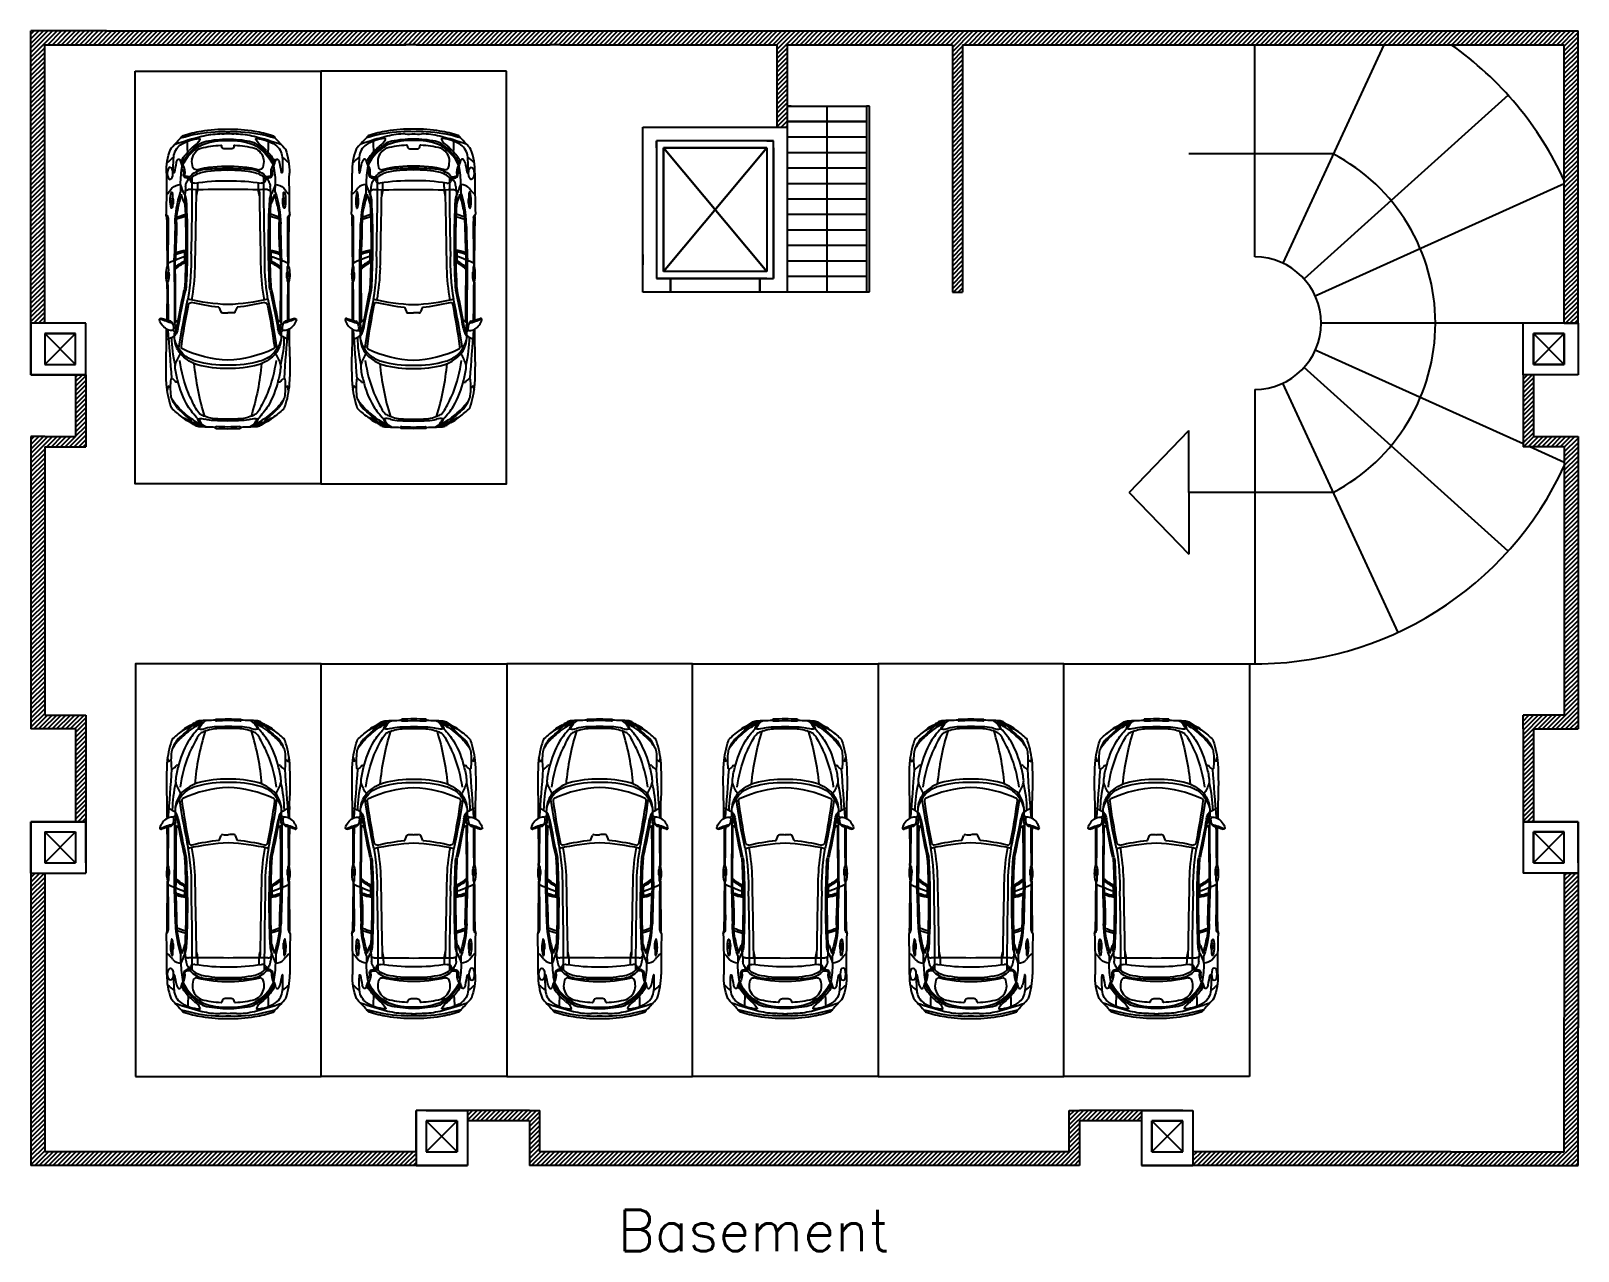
# Model space of a CAD drawing. Header units: inches. Extents: x 474 to 5633, y -332 to 1348.
# Drawn here: x 1580 to 2480, y 613 to 1323 of the extents above; entities that cross this region are included whole.
import ezdxf

# ---------------------------------------------------------------- set-up
doc = ezdxf.new("R2010")
doc.units = ezdxf.units.IN
doc.header["$LTSCALE"] = 20
doc.header["$MEASUREMENT"] = 0
doc.layers.add('Cars', color=160, linetype='Continuous')
doc.layers.add('Lift and Stairs', color=60, linetype='Continuous')
for name, color, linetype, plot in [('Dimensions', 9, 'Continuous', False), ('Hatches', 3, 'Continuous', False), ('Pillars', 200, 'Continuous', False), ('Veranda', 4, 'Continuous', False)]:
    doc.layers.add(name, color=color, linetype=linetype, plot=plot)
doc.styles.get("Standard").update_dxf_attribs({"font": 'txt.shx', "height": 12})

# ---------------------------------------------------------------- blocks, each defined once
blk = doc.blocks.new('Car_left')
at = {"color": 5}
for p, q in [((123.07, 29.8), (124.76, 24.76)), ((70.7, 5.3), (67.95, 4.1)), ((70.7, -5.3), (67.95, -4.1)), ((123.07, -29.8), (124.76, -24.76)), ((101.37, -30.43), (102.41, -30.42))]:
    blk.add_line(p, q, dxfattribs=at)
for centre, radius, start, end in [((65.78, 31.04), 9.1, 105.13746, 149.55236), ((93.53, 24.5), 33.09, 153.01291, 166.30471), ((116.91, 20.2), 55.95, 160.55711, 166.29179), ((63.42, 39.07), 0.762, 341.39551, 91.2243), ((-138.02, 160.47), 199.1, 315.46661, 318.76533), ((54.2, -7.74), 58.53, 136.90121, 144.86231), ((36.05, 3.06), 34.97, 124.38458, 140.08591), ((13.6, 30.08), 3.04, 106.10964, 134.45891), ((22.13, 17.29), 15.86, 110.053, 131.09648), ((31.17, -22.73), 58.69, 95.14753, 108.28319), ((40.78, -24.98), 55.65, 102.88791, 119.76378), ((19.84, 27.21), 5.89, 96.3928, 126.91472), ((24.15, -9.82), 43.17, 83.77664, 96.60683), ((51.09, -53.86), 82.66, 97.94374, 111.56086), ((24.35, 39.41), 4.49, 245.48382, 278.55556), ((-28.95, 78.62), 69.41, 319.29041, 321.02974), ((37.02, -196.92), 232.91, 87.02509, 92.73563), ((28.06, 29.74), 1.05, 150.3867, 223.84123), ((22.76, 36.53), 7.65, 304.97814, 326.67353), ((40.01, -12.24), 43.12, 95.21354, 105.66603), ((28.87, 32.66), 0.434, 309.69986, 95.63574), ((-72.6, 1567.05), 1537.6, 273.79889, 274.85922), ((36.02, 24.57), 6.13, 68.08981, 89.32948), ((53.51, -34.39), 66.98, 90.28251, 104.0813), ((26.74, 0.31), 32.1, 56.5518, 68.8795), ((52.42, 16.95), 13.85, 106.27408, 135.47694), ((57.53, 11.77), 20.01, 107.02386, 137.8516), ((47.57, 25.66), 1.43, 73.49995, 144.8845), ((3.49, -299.76), 330.96, 77.46216, 82.54845), ((-11.4, -398.81), 429.96, 78.84172, 82.06187), ((53.69, 13.13), 17.88, 88.49937, 106.73274), ((51.89, -601.38), 637.07, 89.45582, 90.25011), ((75.01, 44.87), 25.04, 201.50576, 214.66397), ((54.4, -11.86), 42.86, 87.24885, 90.33022), ((59.76, 38.36), 9.41, 235.35648, 259.73366), ((5.56, -307.73), 341.48, 77.28465, 81.63152), ((56.69, 30.84), 0.28, 168.55565, 280.91544), ((16.78, 60.83), 49.67, 322.94054, 324.64065), ((58.04, 151.02), 120.45, 269.38603, 271.26679), ((65.37, 32.08), 8.25, 154.29768, 176.70499), ((58.05, 32.6), 0.916, 182.61522, 260.63968), ((58.47, 37.84), 6.17, 264.71164, 292.10471), ((-59.54, -615.02), 654.78, 77.63326, 79.65097), ((64.88, 33.08), 4.43, 193.65108, 206.16097), ((60.35, 31.02), 0.558, 308.92704, 10.42866), ((59.47, 36.55), 4.62, 286.69434, 302.08172), ((69.72, 2295.75), 2264.64, 269.77679, 270.71764), ((89.89, 52.38), 35.4, 216.91445, 221.79407), ((60.97, 34.01), 1.67, 304.78214, 341.00839), ((111.1, -4600.16), 4630.8, 90.15979, 90.60558), ((62.12, 1027.34), 992.53, 270.04461, 271.33586), ((77.14, 1008), 972.57, 269.17131, 270.48466), ((85.41, 35.26), 0.234, 128.03467, 231.44394), ((89.67, 17.38), 18.59, 75.02695, 103.70702), ((86.98, 37.8), 3.22, 237.76153, 275.78677), ((89.31, 31.77), 3.46, 56.69461, 125.45738), ((87.84, 34.97), 0.651, 214.90015, 277.21193), ((89.21, 51.27), 17, 265.66619, 274.6243), ((90.58, 35.24), 0.91, 269.90357, 320.98573), ((92.41, 61.24), 26.6, 267.42907, 274.44222), ((70.26, 10.39), 30.31, 27.95158, 41.84871), ((55.18, 2.12), 48.3, 27.71081, 36.16267), ((28.62, 7392.12), 7357.08, 270.512856, 270.737768), ((94.18, 35.03), 0.422, 312.63721, 46.97546), ((116.4, 1092.6), 1057.79, 268.81926, 270.33226), ((77.47, 24.46), 21.62, 16.55601, 30.2518), ((137.05, 1113.91), 1083.32, 267.93867, 269.05791), ((80.88, 21.19), 19.71, 9.78117, 28.59246), ((103.9, 97.94), 67.56, 265.14516, 267.8496), ((74.89, 20.38), 28.33, 8.37395, 20.78002), ((101.61, 21.34), 9.09, 85.54078, 91.53032), ((80.05, 21.46), 23.99, 7.26377, 21.88226), ((116.12, 190.91), 161.1, 265.08433, 271.34238), ((117.99, -31.9), 62.64, 71.6619, 88.85853), ((120.87, -2.43), 32.31, 76.52404, 91.73389), ((547.56, 157.77), 444.5, 196.72396, 197.41651), ((122.22, 38.24), 3.43, 275.31005, 319.26992), ((125.29, 30.69), 5.33, 95.08331, 111.35704), ((144.65, 749.66), 713.94, 268.40802, 270.32729), ((128.46, 32.88), 0.234, 128.03467, 231.44394), ((132.72, 15), 18.59, 75.02695, 103.70702), ((130.03, 35.42), 3.22, 237.76153, 275.78677), ((64.56, -253.65), 289.76, 75.6297, 77.27041), ((132.36, 29.39), 3.46, 56.69461, 125.45738), ((130.89, 32.59), 0.651, 214.90015, 277.21193), ((132.25, 48.89), 17, 265.66619, 274.6243), ((145.68, -8.16), 36.39, 104.66283, 112.26521), ((133.63, 32.86), 0.91, 269.90357, 320.98573), ((135.46, 58.86), 26.6, 267.42907, 274.44222), ((154.47, 52.41), 24.69, 222.373, 234.28797), ((159.14, -23.1), 53.44, 108.58404, 114.85731), ((137.23, 32.65), 0.422, 312.63721, 46.97546), ((138.83, 91.2), 63.65, 268.98088, 272.95096), ((134.74, 27.25), 7.38, 2.27588, 43.84814), ((141.9, -30.13), 57.68, 78.94942, 89.79257), ((149.53, -2.52), 38.27, 69.94528, 91.20605), ((149.09, 31.42), 0.225, 72.72216, 261.1465), ((316.87, 851.27), 837.07, 258.435, 258.83886), ((166.46, -184.69), 217.01, 93.93747, 94.57437), ((151.99, -37.17), 68.98, 84.99374, 90.35533), ((156.86, 20.28), 7.32, 104.93811, 122.1545), ((102.46, -12.88), 71.13, 38.65299, 42.73052), ((152.95, 23.45), 6.85, 58.52974, 73.96082), ((158.51, 16.38), 11.53, 101.25569, 107.90953), ((135.18, -6.94), 39.77, 47.69708, 59.76876), ((156.04, 28.55), 0.883, 284.35773, 57.13468), ((157.44, 22.17), 9.39, 34.53869, 86.53917), ((101.52, -39.01), 94.79, 44.43238, 49.83502), ((145.12, 14.78), 23.75, 4.6963, 32.37475), ((37.54, -16.49), 136.36, 13.46244, 20.42206), ((168.46, 25.2), 2.27, 20.6856, 70.91831), ((87.21, 2.52), 85.67, 3.27511, 16.84113), ((6.06, 16.25), 4.96, 141.7582, 172.03537), ((13.03, 13.05), 11.76, 153.55146, 167.88278), ((151.81, -72.74), 175.69, 147.45433, 148.401), ((-82.58, 66.71), 97.89, 330.35475, 335.59733), ((8.82, 14.67), 6.61, 124.0758, 158.19817), ((39.29, -1.9), 40.67, 137.65743, 152.91895), ((13.71, 18.36), 10.58, 134.19619, 161.14834), ((49.01, -29.91), 64.19, 123.95486, 132.40357), ((50.92, -126.67), 146.79, 95.03533, 107.32881), ((17.17, 7.89), 12.01, 116.91285, 135.76959), ((76.45, -101.49), 136.41, 114.1166, 118.31881), ((93.49, 2.53), 56.52, 163.42117, 182.56297), ((60.74, 9.79), 24.82, 137.15041, 161.48033), ((55.44, 14.46), 16.66, 139.89509, 165.41294), ((108.36, -2.58), 68.44, 154.87308, 177.84283), ((212.72, -10.84), 142.94, 166.9982, 173.51446), ((71.74, 21.32), 1.71, 359.85851, 87.98697), ((206.7, -6.24), 134.64, 167.32391, 177.34193), ((96.42, 137.26), 118.02, 259.48701, 268.59846), ((97.37, 149.85), 128.46, 260.12574, 271.99726), ((83.38, 34.46), 10.25, 254.80143, 271.9279), ((84.02, 44.14), 19.06, 260.0152, 268.09912), ((107.97, 519.51), 495.03, 267.15363, 272.58529), ((107.54, 505.87), 482.25, 267.1684, 273.03682), ((982.41, 46622.75), 46611.95, 268.907321, 268.963357), ((100.77, 86.22), 60.97, 266.94751, 271.88835), ((141.25, 1468.03), 1447.09, 268.43976, 270.20173), ((129.75, 29.32), 4.37, 277.28162, 299.38163), ((133.09, -11.92), 37.09, 85.52485, 93.36207), ((132, 34.41), 10.17, 276.17859, 297.40691), ((139.78, 31.89), 14.12, 251.50171, 267.32866), ((197.6, 635.55), 613.59, 264.23702, 264.70055), ((136.13, 22.69), 3, 7.38862, 45.8426), ((2379.18, 15), 2240.1, 179.79347, 180.38362), ((140.86, 18.8), 5.78, 61.10951, 89.28165), ((145.15, 19.75), 2.36, 121.08807, 188.92492), ((34.81, 1.53), 109.47, 359.33047, 9.38585), ((33.43, -175.87), 228.12, 60.81656, 61.10951), ((141.42, 28.67), 7.35, 289.98339, 305.72876), ((139.08, 12.19), 12.43, 42.76964, 63.27182), ((137.56, 12.9), 11.8, 13.54182, 51.82327), ((173.32, 19.47), 27.79, 169.33963, 173.3084), ((147.91, 23.87), 2.05, 82.48643, 158.9368), ((168.32, 21.31), 21.78, 171.94892, 177.87295), ((147.83, 24.16), 1.09, 105.22564, 169.18402), ((148.95, 33.66), 8.56, 260.53978, 300.84928), ((148.63, 30.48), 4.6, 264.31915, 305.36165), ((134.35, 11.17), 16.78, 4.00345, 34.34157), ((152.65, 18.45), 1.97, 108.87564, 185.29373), ((79.84, 0.89), 72.95, 358.28674, 13.77932), ((155.46, 8.89), 11.93, 84.68467, 106.75169), ((142.59, 3.18), 25.5, 26.6673, 66.01861), ((138.68, -1.83), 32.56, 35.68721, 62.17139), ((155.19, 12.09), 8.78, 23.15646, 81.02307), ((168.17, -87.81), 111.28, 90.48434, 93.65377), ((222.78, 74.14), 79.81, 220.33586, 222.96017), ((173.61, 26.19), 11.26, 214.89171, 241.45982), ((106.19, 4.47), 67.9, 9.27451, 18.48665), ((394.44, -2.04), 393.75, 177.23695, 178.61403), ((6.89, 10.51), 6.26, 118.98532, 161.23439), ((1.7, 14.74), 0.806, 59.7839, 144.41799), ((1.23, 17.42), 1.47, 286.34414, 348.34243), ((9, 7.66), 10.39, 109.17891, 131.55306), ((8.1, 17.76), 6.43, 201.21715, 206.96021), ((3.22, 16.5), 0.185, 139.72227, 281.81991), ((0.27, 23.79), 8.59, 294.63871, 310.55956), ((34.78, 6.16), 30.12, 166.13255, 176.18772), ((-2.45, 15.98), 8.41, 341.98578, 8.79107), ((5.68, 17.31), 0.186, 347.22625, 118.0969), ((28.84, 5.28), 23.14, 157.81808, 178.63828), ((16.17, 10.95), 9.28, 145.02648, 160.73805), ((99.76, 0.95), 64.75, 165.03405, 180.84114), ((141.85, 125.63), 107.88, 268.55093, 270.64879), ((85.88, 1.8), 64.66, 358.40326, 12.37682), ((-0.9, 0.86), 152.42, 359.67696, 4.31864), ((105.57, 1.23), 59.44, 2.7031, 13.93511), ((157.23, 10.67), 10.23, 10.91316, 39.45038), ((131.9, 1.8), 35.85, 357.12308, 20.95691), ((94.97, -0.93), 73.56, 0.72272, 10.73475), ((168.43, 16.62), 0.378, 237.88654, 16.87911), ((126.01, 4.31), 45.49, 0.53446, 13.91515), ((99.13, 2.65), 75.17, 357.98289, 9.78248), ((-749.28, 29.09), 749.84, 357.7767, 358.31858), ((0.66, 7.08), 0.422, 70.49023, 179.20089), ((0.58, 6.87), 0.644, 4.14646, 70.02275), ((130.96, -0.93), 129.97, 176.53751, 179.59059), ((253.46, -4.23), 249.03, 177.14627, 179.02573), ((150.61, -1.08), 145.07, 177.26967, 179.5722), ((134.86, 1.88), 67.5, 178.89969, 181.59631), ((68.25, 3.27), 0.884, 109.86956, 185.77558), ((33.28, -1.37), 111.01, 350.66551, 0.8373), ((79.84, -0.99), 72.95, 346.22068, 1.71326), ((183.45, 0.55), 20.71, 175.47281, 181.67332), ((164.67, 1.64), 1.94, 91.75208, 163.59412), ((164.58, 3.96), 0.378, 274.2331, 11.36243), ((221.4, 2.71), 49.95, 177.66736, 183.36175), ((221.4, -2.71), 49.95, 176.63825, 182.33264), ((112.54, 3.22), 60.34, 356.51783, 3.98811), ((112.54, -3.22), 60.34, 356.01189, 3.48217), ((-749.28, -29.09), 749.84, 1.68142, 2.2233), ((0.66, -7.08), 0.422, 180.79911, 289.50977), ((0.58, -6.87), 0.644, 289.97725, 355.85354), ((394.44, 2.04), 393.75, 181.38597, 182.76305), ((130.96, 0.93), 129.97, 180.40941, 183.46249), ((253.46, 4.23), 249.03, 180.97427, 182.85373), ((34.78, -6.16), 30.12, 183.81228, 193.86745), ((150.61, 1.08), 145.07, 180.4278, 182.73033), ((28.84, -5.28), 23.14, 181.36172, 202.18192), ((99.76, -0.95), 64.75, 179.15886, 194.96595), ((93.49, -2.53), 56.52, 177.43703, 196.57883), ((108.36, 2.58), 68.44, 182.15717, 205.12692), ((-179.5, -0.52), 246.89, 359.38343, 0.12057), ((68.25, -3.27), 0.884, 174.22442, 250.13044), ((212.72, 10.84), 142.94, 186.48554, 193.0018), ((206.7, 6.24), 134.64, 182.65807, 192.67609), ((2379.18, -15), 2240.1, 179.61638, 180.20653), ((85.88, -1.8), 64.66, 347.62318, 1.59674), ((-0.9, -0.86), 152.42, 355.68136, 0.32304), ((183.45, -0.72), 20.71, 178.32668, 184.52719), ((164.67, -1.8), 1.94, 196.40588, 268.24792), ((105.57, -1.39), 59.44, 346.06489, 357.2969), ((164.58, -4.12), 0.378, 348.63757, 85.7669), ((131.9, -1.8), 35.85, 339.04309, 2.87692), ((94.97, 0.93), 73.56, 349.26525, 359.27728), ((87.21, -2.52), 85.67, 343.15887, 356.72489), ((126.01, -4.31), 45.49, 346.08485, 359.46554), ((99.13, -2.65), 75.17, 350.21752, 2.01711), ((6.89, -10.51), 6.26, 198.76561, 241.01468), ((1.7, -14.74), 0.806, 215.58201, 300.2161), ((6.06, -16.25), 4.96, 187.96463, 218.2418), ((13.03, -13.05), 11.76, 192.11722, 206.44854), ((1.23, -17.42), 1.47, 11.65757, 73.65586), ((8.1, -17.76), 6.43, 153.03979, 158.78285), ((9, -7.66), 10.39, 228.44694, 250.82109), ((8.82, -14.67), 6.61, 201.80183, 235.9242), ((3.22, -16.5), 0.185, 78.18009, 220.27773), ((39.29, 1.9), 40.67, 207.08105, 222.34257), ((0.27, -23.79), 8.59, 49.44044, 65.36129), ((-2.45, -15.98), 8.41, 351.20893, 18.01422), ((5.68, -17.31), 0.186, 241.9031, 12.77375), ((49.01, 29.91), 64.19, 227.59643, 236.04514), ((50.92, 126.67), 146.79, 252.67119, 264.96467), ((16.17, -10.95), 9.28, 199.26195, 214.97352), ((17.17, -7.89), 12.01, 224.23041, 243.08715), ((60.74, -9.79), 24.82, 198.51967, 222.84959), ((139.78, -31.89), 14.12, 92.67134, 108.49829), ((141.85, -125.63), 107.88, 89.35121, 91.44907), ((137.56, -12.9), 11.8, 308.17673, 346.45818), ((134.35, -11.17), 16.78, 325.65843, 355.99655), ((142.59, -3.18), 25.5, 293.98139, 333.3327), ((138.68, 1.83), 32.56, 297.84706, 324.31279), ((155.19, -12.26), 8.78, 278.97693, 336.84354), ((172.27, -24.28), 8.95, 116.85433, 149.56256), ((157.23, -10.67), 10.23, 320.54962, 349.08684), ((145.12, -14.78), 23.75, 327.62525, 355.3037), ((37.54, 16.49), 136.36, 339.57794, 346.53756), ((168.43, -16.62), 0.378, 343.12089, 122.11346), ((106.19, -4.47), 67.9, 341.51335, 350.72549), ((151.81, 72.74), 175.69, 211.599, 212.54567), ((-82.58, -66.71), 97.89, 24.40267, 29.64525), ((13.71, -18.36), 10.58, 198.85166, 225.80381), ((-138.02, -160.47), 199.1, 41.23467, 44.53339), ((54.2, 7.74), 58.53, 215.13769, 223.09879), ((36.05, -3.06), 34.97, 219.91409, 235.61542), ((76.45, 101.49), 136.41, 241.68119, 245.8834), ((40.78, 24.98), 55.65, 240.23622, 257.11209), ((51.09, 53.86), 82.66, 248.43914, 262.05626), ((55.44, -14.46), 16.66, 194.58706, 220.10491), ((52.42, -16.95), 13.85, 224.52306, 253.72592), ((57.53, -11.77), 20.01, 222.1484, 252.97614), ((47.57, -25.66), 1.43, 215.1155, 286.50005), ((-19.24, 413.5), 446.92, 278.51516, 282.2178), ((-11.4, 398.81), 429.96, 277.93813, 281.15828), ((5.56, 307.73), 341.48, 278.36848, 282.71535), ((-59.54, 615.02), 654.78, 280.34903, 282.36674), ((71.74, -21.32), 1.71, 272.01303, 0.14149), ((96.42, -137.26), 118.02, 91.40154, 100.51299), ((97.37, -149.85), 128.46, 88.00274, 99.87426), ((83.38, -34.46), 10.25, 88.0721, 105.19857), ((84.02, -44.14), 19.06, 91.90088, 99.9848), ((107.97, -519.51), 495.03, 87.41471, 92.84637), ((107.54, -505.87), 482.25, 86.96318, 92.8316), ((70.26, -10.39), 30.31, 318.15129, 332.04842), ((982.41, -46622.75), 46611.95, 91.036643, 91.092679), ((55.18, -2.12), 48.3, 323.83733, 332.28919), ((100.77, -86.22), 60.97, 88.11165, 93.05249), ((81.97, -21.47), 18.59, 330.48558, 350.5014), ((74.89, -20.38), 28.33, 339.21998, 351.62605), ((141.25, -1468.03), 1447.09, 89.79827, 91.56024), ((72.63, -20.05), 31.54, 340.79573, 351.89419), ((547.56, -157.77), 444.5, 162.58349, 163.27604), ((129.75, -29.32), 4.37, 60.61837, 82.71838), ((134.31, -213.83), 188.78, 89.49178, 91.05832), ((145.68, 8.16), 36.39, 247.73479, 255.33717), ((132, -34.41), 10.17, 62.59309, 83.82141), ((197.6, -635.55), 613.59, 95.29945, 95.76298), ((159.14, 23.1), 53.44, 245.14269, 251.41596), ((136.13, -22.69), 3, 314.1574, 352.61138), ((140.86, -18.8), 5.78, 270.71835, 298.89049), ((141.9, 30.13), 57.68, 270.20743, 281.05058), ((145.15, -19.75), 2.36, 171.07508, 238.91193), ((33.43, 175.87), 228.12, 298.89049, 299.18344), ((141.42, -28.67), 7.35, 54.27124, 70.01661), ((139.08, -12.19), 12.43, 296.72818, 317.23036), ((173.32, -19.47), 27.79, 186.6916, 190.66037), ((147.91, -23.87), 2.05, 201.0632, 277.51357), ((168.32, -21.31), 21.78, 182.12705, 188.05108), ((147.83, -24.16), 1.09, 190.81598, 254.77436), ((148.95, -33.92), 8.82, 59.87447, 99.17204), ((148.63, -30.48), 4.6, 54.63835, 95.68085), ((152.65, -18.55), 1.97, 174.70627, 251.12436), ((155.46, -8.99), 11.93, 253.24831, 275.31533), ((160.6, -9.22), 18.97, 245.68446, 256.77795), ((135.18, 6.83), 39.77, 300.45845, 312.30292), ((168.17, 87.71), 111.28, 266.34623, 269.51566), ((222.78, -74.24), 79.81, 137.03983, 139.66414), ((168.46, -25.2), 2.27, 289.08169, 339.3144), ((13.6, -30.08), 3.04, 225.54109, 253.89036), ((22.13, -17.29), 15.86, 228.90352, 249.947), ((31.17, 22.73), 58.69, 251.71681, 264.85247), ((19.84, -27.21), 5.89, 233.08528, 263.6072), ((24.15, 9.82), 43.17, 263.39317, 276.22336), ((24.35, -39.41), 4.49, 81.44444, 114.51618), ((-28.95, -78.62), 69.41, 38.97026, 40.70959), ((37.02, 196.92), 232.91, 267.26437, 272.97491), ((28.06, -29.74), 1.05, 136.15877, 209.6133), ((22.76, -36.53), 7.65, 33.32647, 55.02186), ((40.01, 12.24), 43.12, 254.33397, 264.78646), ((28.87, -32.66), 0.434, 264.36426, 50.30014), ((-72.6, -1567.05), 1537.6, 85.14078, 86.20111), ((36.02, -24.57), 6.13, 270.67052, 291.91019), ((53.51, 34.39), 66.98, 255.9187, 269.71749), ((26.74, -0.31), 32.1, 291.1205, 303.4482), ((53.69, -13.13), 17.88, 253.26726, 271.50063), ((51.89, 601.38), 637.07, 269.74989, 270.54418), ((75.01, -44.87), 25.04, 145.33603, 158.49424), ((54.4, 11.86), 42.86, 269.66978, 272.75115), ((59.76, -38.36), 9.41, 100.26634, 124.64352), ((56.69, -30.84), 0.28, 79.08456, 191.44435), ((16.78, -60.83), 49.67, 35.35935, 37.05946), ((58.04, -151.02), 120.45, 88.73321, 90.61397), ((58.05, -32.6), 0.916, 99.36032, 177.38478), ((65.37, -32.08), 8.25, 183.29501, 205.70232), ((58.47, -37.84), 6.17, 67.89529, 95.28836), ((65.78, -31.04), 9.1, 210.44764, 254.86254), ((64.88, -33.08), 4.43, 153.83903, 166.34892), ((60.35, -31.02), 0.558, 349.57134, 51.07296), ((59.47, -36.55), 4.62, 57.91828, 73.30566), ((69.89, -1465.49), 1434.39, 88.87781, 90.35905), ((93.53, -24.5), 33.09, 193.69529, 206.98709), ((89.89, -52.38), 35.4, 138.20593, 143.08555), ((60.97, -34.01), 1.67, 18.99161, 55.21786), ((122.13, 5877.67), 5908.35, 269.418409, 269.766166), ((116.91, -20.2), 55.95, 193.70821, 199.44289), ((62.12, -1027.34), 992.53, 88.66414, 89.95539), ((77.14, -1008), 972.57, 89.51534, 90.8275), ((85.41, -35.26), 0.234, 128.55606, 231.96533), ((86.98, -37.8), 3.22, 84.21323, 122.23847), ((89.67, -17.38), 18.59, 256.29298, 284.97305), ((87.84, -34.97), 0.651, 82.78807, 145.09985), ((89.31, -31.77), 3.46, 234.54262, 303.30539), ((89.21, -51.27), 17, 85.3757, 94.33381), ((90.58, -35.24), 0.91, 39.01427, 90.09643), ((92.41, -61.24), 26.6, 85.55778, 92.57093), ((94.18, -35.03), 0.422, 313.02454, 47.36279), ((28.62, -7392.12), 7357.08, 89.262232, 89.487144), ((116.4, -1092.6), 1057.79, 89.66774, 91.18074), ((67.98, -20.6), 31.79, 332.35332, 341.62), ((126.84, -635.66), 604.97, 90.7199, 92.73444), ((103.9, -97.94), 67.56, 92.1504, 94.9984), ((130.53, -628.27), 598.51, 91.01751, 92.69203), ((117.99, 31.9), 62.64, 271.14147, 288.3381), ((120.87, 2.43), 32.31, 268.26611, 283.47596), ((122.22, -38.24), 3.43, 40.73008, 84.68995), ((125.29, -30.69), 5.33, 248.64296, 264.91669), ((144.65, -749.66), 713.94, 89.67271, 91.59198), ((128.46, -32.88), 0.234, 128.55606, 231.96533), ((130.03, -35.42), 3.22, 84.21323, 122.23847), ((132.72, -15), 18.59, 256.29298, 284.97305), ((64.56, 253.65), 289.76, 282.72959, 284.3703), ((130.89, -32.59), 0.651, 82.78807, 145.09985), ((132.36, -29.39), 3.46, 234.54262, 303.30539), ((132.25, -48.89), 17, 85.3757, 94.33381), ((133.63, -32.86), 0.91, 39.01427, 90.09643), ((135.46, -58.86), 26.6, 85.55778, 92.57093), ((154.47, -52.41), 24.69, 125.71203, 137.627), ((137.23, -32.65), 0.422, 313.02454, 47.36279), ((138.83, -91.2), 63.65, 87.04904, 91.01912), ((134.74, -27.25), 7.38, 316.15186, 357.72412), ((149.64, 1), 36.75, 268.58211, 290.44217), ((149.07, -31.43), 0.233, 93.80694, 232.96462), ((166.46, 184.69), 217.01, 265.36562, 266.06253), ((316.87, -851.27), 837.07, 101.16114, 101.565), ((151.99, 37.17), 68.98, 269.64467, 275.00626), ((102.46, 12.88), 71.13, 317.26948, 321.34701), ((152.95, -23.45), 6.85, 286.03918, 301.47026), ((156.04, -28.55), 0.883, 302.86532, 75.64227), ((157.44, -22.17), 9.39, 273.46083, 325.46131), ((124.39, 15.45), 61.97, 307.92251, 316.3203), ((63.42, -39.07), 0.762, 268.7757, 18.60449)]:
    blk.add_arc(centre, radius, start, end, dxfattribs=at)
blk.add_ellipse((148.56, -33.65), major_axis=(3.52, 0), ratio=0.472575, dxfattribs=at)
blk = doc.blocks.new('car_facing_L')
at = {"layer": 'Cars'}
blk.add_lwpolyline([(240, 0), (240, 108), (0, 108), (0, 0)], close=True, dxfattribs=at)
blk.add_blockref('Car_left', (32.01, 54.03), dxfattribs=at)
blk = doc.blocks.new('car_facing_R')
at = {"layer": 'Cars', "rotation": 180}
blk.add_blockref('car_facing_L', (0, 108), dxfattribs=at)

msp = doc.modelspace()

# ---------------------------------------------------------------- hatches: boundary and pattern name
at = {"layer": 'Hatches'}
h = msp.add_hatch(dxfattribs=at)
h.set_pattern_fill('ANSI31', color=256, scale=15, style=0)
h.paths.add_polyline_path([(1588.45, 832.551), (1580.45, 832.551), (1580.45, 662.551), (1804.45, 662.551), (1804.45, 670.551), (1588.45, 670.551)])
h.paths.add_polyline_path([(2190.45, 688.551), (2226.45, 688.551), (2226.45, 694.551), (2190.45, 694.551), (2184.45, 694.551), (2184.45, 670.551), (2034.45, 670.551), (2026.45, 670.551), (1876.45, 670.551), (1876.45, 694.551), (1870.45, 694.551), (1834.45, 694.551), (1834.45, 688.551), (1870.45, 688.551), (1870.45, 662.551), (2190.45, 662.551)])
h.paths.add_polyline_path([(2480.45, 742.551), (2480.45, 832.551), (2472.45, 832.551), (2472.45, 748.551), (2472.45, 670.551), (2406.45, 670.551), (2256.45, 670.551), (2256.45, 662.551), (2412.45, 662.551), (2480.45, 662.551)])
h.paths.add_polyline_path([(2480.45, 1086.551), (2472.45, 1086.551), (2454.45, 1086.551), (2454.45, 1122.551), (2448.45, 1122.551), (2448.45, 1086.551), (2448.45, 1080.551), (2472.45, 1080.551), (2472.45, 924.551), (2448.45, 924.551), (2448.45, 916.551), (2448.45, 862.551), (2454.45, 862.551), (2454.45, 916.551), (2472.45, 916.551), (2480.45, 916.551)])
h.paths.add_polyline_path([(2480.45, 1322.551), (2436.45, 1322.551), (1624.45, 1322.551), (1580.45, 1322.551), (1580.45, 1152.551), (1588.45, 1152.551), (1588.45, 1314.551), (1756.45, 1314.551), (1768.45, 1314.551), (1774.45, 1314.551), (1798.45, 1314.551), (1804.45, 1314.551), (1882.45, 1314.551), (1888.45, 1314.551), (2004.45, 1314.551), (2010.45, 1314.551), (2014.45, 1314.551), (2014.45, 1266.551), (2020.45, 1266.551), (2020.45, 1314.551), (2106.45, 1314.551), (2112.45, 1314.551), (2116.45, 1314.551), (2116.45, 1170.551), (2122.45, 1170.551), (2122.45, 1192.551), (2122.45, 1314.551), (2172.45, 1314.551), (2178.45, 1314.551), (2262.45, 1314.551), (2472.45, 1314.551), (2472.45, 1152.551), (2480.45, 1152.551)])
h.paths.add_polyline_path([(1588.45, 1080.551), (1612.45, 1080.551), (1612.45, 1086.551), (1612.45, 1122.551), (1606.45, 1122.551), (1606.45, 1086.551), (1588.45, 1086.551), (1580.45, 1086.551), (1580.45, 916.551), (1606.45, 916.551), (1606.45, 862.551), (1612.45, 862.551), (1612.45, 924.551), (1588.45, 924.551)])

# ---------------------------------------------------------------- linework, layer by layer
for p, q in [((1624.45, 1322.551), (1580.45, 1322.551)), ((1580.45, 1152.551), (1580.45, 1322.551)), ((1588.45, 1314.551), (1768.45, 1314.551)), ((1588.45, 1152.551), (1588.45, 1314.551)), ((1588.45, 1314.551), (1708.45, 1314.551)), ((1588.45, 1314.551), (1756.45, 1314.551)), ((1624.45, 1322.551), (2436.45, 1322.551)), ((1768.45, 1314.551), (1774.45, 1314.551)), ((1774.45, 1314.551), (1798.45, 1314.551)), ((1804.45, 1314.551), (1798.45, 1314.551)), ((1804.45, 1314.551), (1882.45, 1314.551)), ((1888.45, 1314.551), (1882.45, 1314.551)), ((1888.45, 1314.551), (2004.45, 1314.551)), ((2004.45, 1314.551), (2010.45, 1314.551)), ((2010.45, 1314.551), (2014.45, 1314.551)), ((2014.45, 1314.551), (2014.45, 1266.551)), ((2020.45, 1314.551), (2106.45, 1314.551)), ((2020.45, 1314.551), (2020.45, 1186.551)), ((2106.45, 1314.551), (2112.45, 1314.551)), ((2112.45, 1314.551), (2116.45, 1314.551)), ((2116.45, 1314.551), (2116.45, 1170.551)), ((2122.45, 1314.551), (2172.45, 1314.551)), ((2122.45, 1314.551), (2122.45, 1192.551)), ((2172.45, 1314.551), (2178.45, 1314.551)), ((2178.45, 1314.551), (2256.45, 1314.551)), ((2178.45, 1314.551), (2262.45, 1314.551)), ((2262.45, 1314.551), (2472.45, 1314.551)), ((2436.45, 1322.551), (2480.45, 1322.551)), ((2472.45, 1152.551), (2472.45, 1314.551)), ((2480.45, 1152.551), (2480.45, 1322.551)), ((2020.456, 1269.874), (2066.456, 1269.874)), ((2014.45, 1266.551), (2020.45, 1266.551)), ((2020.456, 1260.874), (2066.456, 1260.874)), ((1948.45, 1258.551), (1944.45, 1258.551)), ((1944.45, 1254.551), (1944.45, 1258.551)), ((1944.45, 1254.551), (1944.45, 1186.551)), ((2008.45, 1258.551), (1948.45, 1258.551)), ((1948.45, 1254.551), (1948.45, 1186.551)), ((2008.45, 1254.551), (1948.45, 1254.551)), ((2008.45, 1182.551), (1948.45, 1254.551)), ((2008.45, 1254.551), (1948.45, 1182.551)), ((2008.45, 1258.551), (2012.45, 1258.551)), ((2008.45, 1254.551), (2008.45, 1186.551)), ((2012.45, 1254.551), (2012.45, 1258.551)), ((2012.45, 1254.551), (2012.45, 1186.551)), ((2020.456, 1251.874), (2066.456, 1251.874)), ((2020.456, 1242.874), (2066.456, 1242.874)), ((2020.456, 1233.874), (2066.456, 1233.874)), ((2020.456, 1224.874), (2066.456, 1224.874)), ((2020.456, 1215.874), (2066.456, 1215.874)), ((2020.456, 1206.874), (2066.456, 1206.874)), ((2020.456, 1197.874), (2066.456, 1197.874)), ((1936.45, 1192.551), (1936.45, 1186.551)), ((2020.456, 1188.874), (2066.456, 1188.874)), ((2122.45, 1192.551), (2122.45, 1170.551)), ((1944.45, 1186.551), (1944.45, 1182.551)), ((1944.45, 1182.551), (1944.45, 1178.551)), ((1948.45, 1186.551), (1948.45, 1182.551)), ((2008.45, 1182.551), (1948.45, 1182.551)), ((2008.45, 1186.551), (2008.45, 1182.551)), ((2012.45, 1186.551), (2012.45, 1182.551)), ((2012.45, 1182.551), (2012.45, 1178.551)), ((2020.45, 1186.551), (2020.45, 1170.551)), ((2020.456, 1179.874), (2066.456, 1179.874)), ((1942.45, 1170.551), (1936.45, 1170.551)), ((1948.45, 1178.551), (1944.45, 1178.551)), ((2008.45, 1178.551), (1948.45, 1178.551)), ((1952.45, 1178.551), (1952.45, 1170.551)), ((2004.45, 1170.551), (1952.45, 1170.551)), ((2004.45, 1178.551), (2004.45, 1170.551)), ((2008.45, 1178.551), (2012.45, 1178.551)), ((2116.45, 1170.551), (2122.45, 1170.551)), ((1580.45, 1152.551), (1580.45, 1122.551)), ((1588.45, 1152.551), (1580.45, 1152.551)), ((1580.45, 1152.551), (1580.45, 1122.551)), ((2472.45, 1152.551), (2480.45, 1152.551)), ((2480.45, 1152.551), (2480.45, 1122.551)), ((2480.45, 1152.551), (2480.45, 1122.551)), ((1588.45, 1146.551), (1606.45, 1146.551)), ((1588.45, 1146.551), (1588.45, 1128.551)), ((1606.45, 1128.551), (1606.45, 1146.551)), ((1612.45, 1122.551), (1612.45, 1146.551)), ((2448.45, 1122.551), (2448.45, 1146.551)), ((2454.45, 1146.551), (2472.45, 1146.551)), ((2454.45, 1128.551), (2454.45, 1146.551)), ((2472.45, 1146.551), (2472.45, 1128.551)), ((1588.45, 1128.551), (1606.45, 1128.551)), ((2472.45, 1128.551), (2454.45, 1128.551)), ((1580.45, 1122.551), (1612.45, 1122.551)), ((1606.45, 1122.551), (1606.45, 1086.551)), ((1612.45, 1122.551), (1612.45, 1086.551)), ((2448.45, 1122.551), (2448.45, 1086.551)), ((2480.45, 1122.551), (2448.45, 1122.551)), ((2454.45, 1122.551), (2454.45, 1086.551)), ((1580.45, 1086.551), (1580.45, 916.551)), ((1588.45, 1086.551), (1580.45, 1086.551)), ((1588.45, 1086.551), (1606.45, 1086.551)), ((1588.45, 1080.551), (1588.45, 924.551)), ((1588.45, 1080.551), (1612.45, 1080.551)), ((1612.45, 1086.551), (1612.45, 1080.551)), ((2448.45, 1086.551), (2448.45, 1080.551)), ((2472.45, 1080.551), (2448.45, 1080.551)), ((2454.45, 1086.551), (2472.45, 1086.551)), ((2472.45, 1086.551), (2480.45, 1086.551)), ((2472.45, 1080.551), (2472.45, 924.551)), ((2480.45, 1086.551), (2480.45, 916.551)), ((1588.45, 924.551), (1612.45, 924.551)), ((1612.45, 924.551), (1612.45, 862.551)), ((2448.45, 916.551), (2448.45, 924.551)), ((2472.45, 924.551), (2448.45, 924.551)), ((1606.45, 916.551), (1580.45, 916.551)), ((1606.45, 916.551), (1606.45, 862.551)), ((2448.45, 916.551), (2448.45, 862.551)), ((2454.45, 916.551), (2454.45, 862.551)), ((2454.45, 916.551), (2472.45, 916.551)), ((2472.45, 916.551), (2480.45, 916.551)), ((1580.45, 862.551), (1580.45, 662.551)), ((1612.45, 862.551), (1580.45, 862.551)), ((1580.45, 862.551), (1580.45, 832.551)), ((1588.45, 856.551), (1606.45, 856.551)), ((1606.45, 856.551), (1606.45, 838.551)), ((1612.45, 838.551), (1612.45, 862.551)), ((2480.45, 862.551), (2448.45, 862.551)), ((2448.45, 862.551), (2448.45, 838.551)), ((2472.45, 856.551), (2454.45, 856.551)), ((2454.45, 856.551), (2454.45, 838.551)), ((2480.45, 862.551), (2480.45, 742.551)), ((2480.45, 838.551), (2480.45, 862.551)), ((1580.45, 832.551), (1588.45, 832.551)), ((1588.45, 832.551), (1588.45, 670.551)), ((2472.45, 832.551), (2472.45, 748.551)), ((2472.45, 832.551), (2480.45, 832.551)), ((2472.45, 670.551), (2472.45, 748.551)), ((2480.45, 662.551), (2480.45, 742.551)), ((1810.45, 694.551), (1834.45, 694.551)), ((1870.45, 694.551), (1834.45, 694.551)), ((1834.45, 694.551), (1834.45, 662.551)), ((1870.45, 694.551), (1876.45, 694.551)), ((1876.45, 670.551), (1876.45, 694.551)), ((2184.45, 670.551), (2184.45, 694.551)), ((2184.45, 694.551), (2190.45, 694.551)), ((2226.45, 694.551), (2190.45, 694.551)), ((2250.45, 694.551), (2226.45, 694.551)), ((2226.45, 694.551), (2226.45, 662.551)), ((1810.45, 688.551), (1828.45, 688.551)), ((1828.45, 688.551), (1828.45, 670.551)), ((1870.45, 688.551), (1834.45, 688.551)), ((1870.45, 688.551), (1870.45, 662.551)), ((2226.45, 688.551), (2190.45, 688.551)), ((2190.45, 688.551), (2190.45, 662.551)), ((2250.45, 688.551), (2232.45, 688.551)), ((2232.45, 688.551), (2232.45, 670.551)), ((1804.45, 670.551), (1588.45, 670.551)), ((1648.45, 670.551), (1654.45, 670.551)), ((2026.45, 670.551), (1876.45, 670.551)), ((2034.45, 670.551), (2026.45, 670.551)), ((2184.45, 670.551), (2034.45, 670.551)), ((2406.45, 670.551), (2256.45, 670.551)), ((2406.45, 670.551), (2472.45, 670.551)), ((1834.45, 662.551), (1580.45, 662.551)), ((2190.45, 662.551), (1870.45, 662.551)), ((2412.45, 662.551), (2226.45, 662.551)), ((2412.45, 662.551), (2480.45, 662.551))]:
    msp.add_line(p, q)
at = {"color": 60, "true_color": 0xbfff00}
for p, q in [((2022.714, 1278.874), (2020.418, 1278.874)), ((2068.244, 1278.886), (2066.455, 1278.874)), ((2066.455, 1278.874), (2066.456, 1170.874)), ((2068.244, 1170.874), (2068.244, 1278.886)), ((2020.418, 1170.874), (2022.715, 1170.874)), ((2066.456, 1170.874), (2068.244, 1170.874))]:
    msp.add_line(p, q, dxfattribs=at)
at = {"layer": 'Lift and Stairs'}
for p, q in [((2292.45, 1191.051), (2292.45, 1314.551)), ((2367.45, 1314.551), (2308.625, 1187.489)), ((2020.455, 1278.874), (2066.455, 1278.874)), ((2043.456, 1278.874), (2043.456, 1170.874)), ((2439.771, 1285.14), (2321.067, 1178.307)), ((2066.456, 1269.874), (2020.456, 1269.874)), ((2020.456, 1260.874), (2066.456, 1260.874)), ((1948.45, 1254.551), (2008.45, 1254.551)), ((1948.45, 1182.551), (1948.45, 1254.551)), ((1948.45, 1254.551), (2008.45, 1182.551)), ((1948.45, 1182.551), (2008.45, 1254.551)), ((2008.45, 1254.551), (2008.45, 1182.551)), ((2020.456, 1251.874), (2066.456, 1251.874)), ((2338.037, 1251.02), (2254.037, 1251.02)), ((2020.456, 1242.874), (2066.456, 1242.874)), ((2020.456, 1233.874), (2066.456, 1233.874)), ((2472.45, 1233.551), (2327.559, 1168.35)), ((2020.456, 1224.874), (2066.456, 1224.874)), ((2020.456, 1215.874), (2066.456, 1215.874)), ((2020.456, 1206.874), (2066.456, 1206.874)), ((2020.456, 1197.874), (2066.456, 1197.874)), ((2020.456, 1188.874), (2066.456, 1188.874)), ((2008.45, 1182.551), (1948.45, 1182.551)), ((2020.456, 1179.874), (2066.456, 1179.874)), ((1952.45, 1178.551), (2004.45, 1178.551)), ((1952.45, 1170.551), (1952.45, 1178.551)), ((2004.45, 1170.551), (1952.45, 1170.551)), ((2004.45, 1178.551), (2004.45, 1170.551)), ((2020.456, 1170.874), (2066.456, 1170.874)), ((2448.45, 1152.551), (2330.95, 1152.551)), ((2448.45, 1152.551), (2330.95, 1152.551)), ((2448.45, 1082.351), (2327.559, 1136.752)), ((2439.771, 1019.963), (2321.067, 1126.796)), ((2375.718, 972.691), (2308.625, 1117.614)), ((2292.45, 1114.051), (2292.45, 996.551)), ((2292.45, 1114.051), (2292.45, 954.377)), ((2219.397, 1054.083), (2254.037, 1090.083)), ((2254.037, 1054.083), (2254.037, 1090.083)), ((2472.45, 1071.551), (2452.45, 1080.551)), ((2219.397, 1054.083), (2254.037, 1018.083)), ((2338.037, 1054.083), (2254.037, 1054.083)), ((2254.037, 1054.083), (2254.037, 1018.083))]:
    msp.add_line(p, q, dxfattribs=at)
for centre, radius, start, end in [((2292.45, 1152.551), 198.2, 24.745874, 54.820987), ((2286.192, 1152.551), 111.283, 297.767437, 62.232563), ((2292.45, 1152.551), 38.5, 0, 90), ((2292.45, 1152.551), 38.5, 270, 90), ((2292.45, 1152.551), 198.2, 269.071777, 335.254126)]:
    msp.add_arc(centre, radius, start, end, dxfattribs=at)
at = {"layer": 'Pillars'}
for p, q in [((1936.45, 1266.551), (2020.45, 1266.551)), ((1936.45, 1170.551), (1936.45, 1266.551)), ((2020.45, 1266.551), (2020.45, 1170.551)), ((2012.45, 1258.551), (1944.45, 1258.551)), ((1944.45, 1258.551), (1944.45, 1178.551)), ((2012.45, 1178.551), (2012.45, 1258.551)), ((1952.45, 1170.551), (1936.45, 1170.551)), ((1944.45, 1178.551), (1952.45, 1178.551)), ((1952.45, 1178.551), (1952.45, 1170.551)), ((2004.45, 1170.551), (2004.45, 1178.551)), ((2004.45, 1178.551), (2012.45, 1178.551)), ((2020.45, 1170.551), (2004.45, 1170.551)), ((1580.45, 1122.551), (1580.45, 1152.551)), ((1612.45, 1152.551), (1580.45, 1152.551)), ((1580.45, 1152.551), (1580.45, 1122.551)), ((1612.45, 1122.551), (1612.45, 1152.551)), ((2448.45, 1122.551), (2448.45, 1152.551)), ((2480.45, 1152.551), (2448.45, 1152.551)), ((2480.45, 1152.551), (2480.45, 1122.551)), ((2480.45, 1152.551), (2480.45, 1122.551)), ((1588.45, 1146.551), (1588.45, 1128.551)), ((1606.45, 1146.551), (1588.45, 1146.551)), ((1588.45, 1146.551), (1606.45, 1128.551)), ((1606.45, 1146.551), (1588.45, 1128.551)), ((1606.45, 1146.551), (1588.45, 1146.551)), ((1588.45, 1146.551), (1588.45, 1128.551)), ((1606.45, 1128.551), (1606.45, 1146.551)), ((2454.45, 1146.551), (2454.45, 1128.551)), ((2472.45, 1146.551), (2454.45, 1146.551)), ((2454.45, 1146.551), (2472.45, 1128.551)), ((2454.45, 1128.551), (2472.45, 1146.551)), ((2454.45, 1146.551), (2472.45, 1146.551)), ((2472.45, 1128.551), (2472.45, 1146.551)), ((2472.45, 1146.551), (2472.45, 1128.551)), ((1588.45, 1128.551), (1606.45, 1128.551)), ((2454.45, 1128.551), (2472.45, 1128.551)), ((1612.45, 1122.551), (1580.45, 1122.551)), ((2480.45, 1122.551), (2448.45, 1122.551)), ((1580.45, 832.551), (1580.45, 862.551)), ((1580.45, 862.551), (1612.45, 862.551)), ((1580.45, 832.551), (1580.45, 862.551)), ((1588.45, 856.551), (1606.45, 856.551)), ((1588.45, 856.551), (1606.45, 838.551)), ((1606.45, 856.551), (1588.45, 838.551)), ((1588.45, 856.551), (1588.45, 838.551)), ((1606.45, 856.551), (1606.45, 838.551)), ((1612.45, 862.551), (1612.45, 838.551)), ((2448.45, 862.551), (2448.45, 832.551)), ((2448.45, 862.551), (2480.45, 862.551)), ((2454.45, 856.551), (2472.45, 856.551)), ((2454.45, 838.551), (2454.45, 856.551)), ((2454.45, 856.551), (2472.45, 838.551)), ((2472.45, 856.551), (2454.45, 838.551)), ((2472.45, 838.551), (2472.45, 856.551)), ((2480.45, 862.551), (2480.45, 832.551)), ((2480.45, 862.551), (2480.45, 832.551)), ((1588.45, 838.551), (1606.45, 838.551)), ((1612.45, 838.551), (1612.45, 832.551)), ((2454.45, 838.551), (2472.45, 838.551)), ((1580.45, 832.551), (1612.45, 832.551)), ((2480.45, 832.551), (2448.45, 832.551)), ((1834.45, 694.551), (1804.45, 694.551)), ((1804.45, 670.551), (1804.45, 694.551)), ((1804.45, 694.551), (1804.45, 662.551)), ((1834.45, 694.551), (1834.45, 662.551)), ((2226.45, 694.551), (2256.45, 694.551)), ((2226.45, 694.551), (2226.45, 662.551)), ((2256.45, 694.551), (2256.45, 662.551)), ((1828.45, 688.551), (1810.45, 688.551)), ((1810.45, 688.551), (1828.45, 670.551)), ((1828.45, 688.551), (1810.45, 670.551)), ((1810.45, 688.551), (1810.45, 670.551)), ((1828.45, 670.551), (1828.45, 688.551)), ((2232.45, 688.551), (2250.45, 688.551)), ((2232.45, 670.551), (2232.45, 688.551)), ((2232.45, 688.551), (2250.45, 670.551)), ((2250.45, 688.551), (2232.45, 670.551)), ((2250.45, 670.551), (2250.45, 688.551)), ((1810.45, 670.551), (1828.45, 670.551)), ((2232.45, 670.551), (2250.45, 670.551)), ((1804.45, 662.551), (1834.45, 662.551)), ((1804.45, 662.551), (1834.45, 662.551)), ((2226.45, 662.551), (2256.45, 662.551)), ((2226.45, 662.551), (2256.45, 662.551))]:
    msp.add_line(p, q, dxfattribs=at)
at = {"layer": 'Veranda'}
msp.add_line((2472.45, 1152.551), (2480.45, 1152.551), dxfattribs=at)

# ---------------------------------------------------------------- block references
at = {"layer": 'Cars', "xscale": -1}
for p, rotation in [((1749.006, 1059.123), 90), ((1749.239, 954.377), 270), ((1965.239, 954.377), 270), ((2181.239, 954.377), 270)]:
    msp.add_blockref('car_facing_R', p, dxfattribs=dict(at, rotation=rotation))
at = {"layer": 'Cars'}
for p, rotation in [((1749.006, 1059.123), 270), ((1749.239, 954.377), 90), ((1965.239, 954.377), 90), ((2181.239, 954.377), 90)]:
    msp.add_blockref('car_facing_R', p, dxfattribs=dict(at, rotation=rotation))

# ---------------------------------------------------------------- texts
at = {"layer": 'Dimensions', "insert": (1921.739, 636.758), "char_height": 24, "width": 362.67188, "attachment_point": 1}
msp.add_mtext('Basement', dxfattribs=at)

doc.saveas('drawing.dxf')
